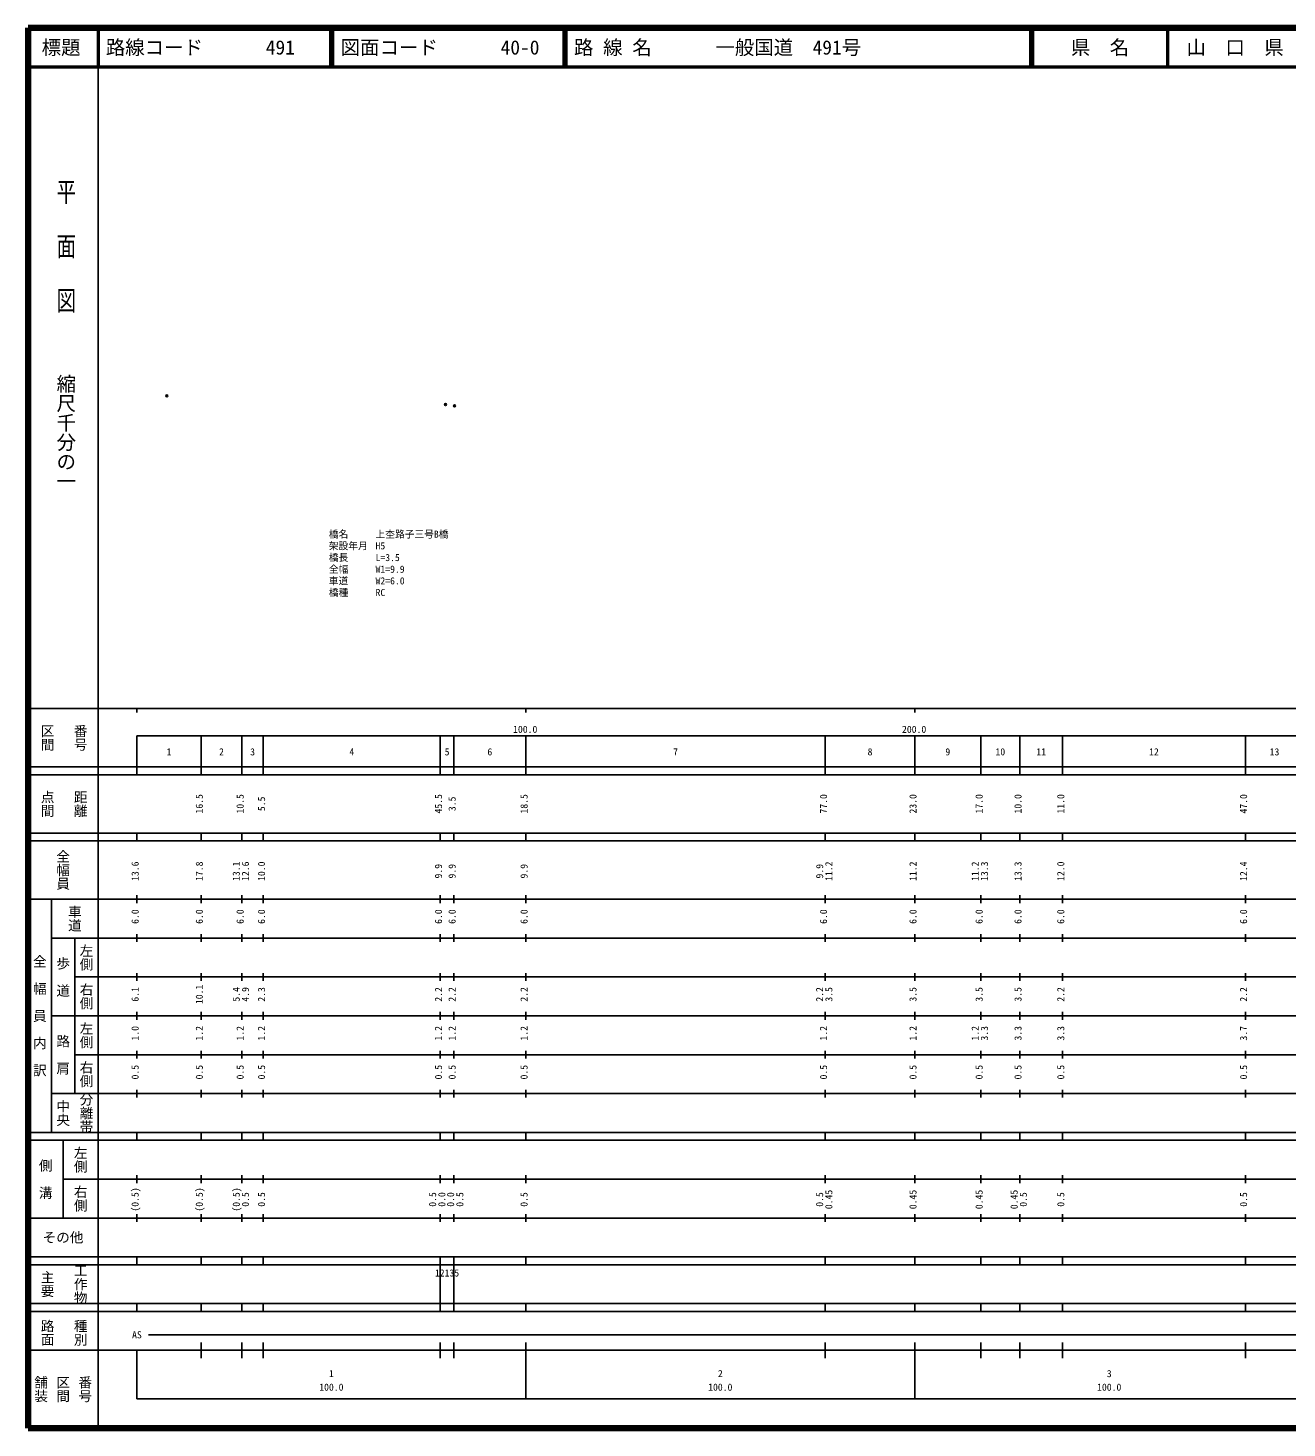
# Model space of a CAD drawing. Units: millimetres on the paper, with parts at other scales. Extents: x 40 to 680, y 20 to 380.
# Drawn here: x 40 to 363.7, y 20 to 380 of the extents above; entities that cross this region are included whole.
import ezdxf
from ezdxf.enums import TextEntityAlignment as Align

# ---------------------------------------------------------------- set-up
doc = ezdxf.new("R2010")
doc.units = ezdxf.units.MM
doc.header["$PDMODE"] = 32
doc.header["$PDSIZE"] = 0.5
doc.layers.add('M-OTRS', color=6, linetype='Continuous')
doc.layers.add('M-TTL-TXT', color=7, linetype='Continuous')
for name, color, linetype, lineweight in [('M-STR-HTXT', 7, 'Continuous', 13), ('M-TTL', 2, 'Continuous', 140), ('M-TTL-BAND', 7, 'Continuous', 25), ('M-TTL-LINE', 7, 'Continuous', 50)]:
    doc.layers.add(name, color=color, linetype=linetype, lineweight=lineweight)
doc.styles.add('@ＭＳ ゴシック', font='')
doc.styles.add('ＭＳ ゴシック', font='')
doc.styles.get('@ＭＳ ゴシック').set_extended_font_data('@MS Gothic')
doc.styles.get('ＭＳ ゴシック').set_extended_font_data('MS Gothic')

msp = doc.modelspace()

# ---------------------------------------------------------------- linework, layer by layer
at = {"layer": 'M-OTRS'}
for p in [(75.676, 285.387), (147.342, 283.159), (149.694, 282.823)]:
    msp.add_point(p, dxfattribs=at)
at = {"layer": 'M-TTL'}
for p, q in [((40, 380), (40, 20)), ((680, 380), (40, 380)), ((40, 20), (680, 20))]:
    msp.add_line(p, q, dxfattribs=at)
at = {"layer": 'M-TTL-BAND'}
for p, q in [((58, 370), (58, 20)), ((40, 205), (579, 205)), ((68, 205), (68, 204)), ((168, 205), (168, 204)), ((268, 205), (268, 204)), ((68, 198), (579, 198)), ((68, 198), (68, 188)), ((84.5, 188), (84.5, 198)), ((95, 188), (95, 198)), ((100.5, 188), (100.5, 198)), ((146, 188), (146, 198)), ((149.5, 188), (149.5, 198)), ((168, 188), (168, 198)), ((245, 188), (245, 198)), ((268, 188), (268, 198)), ((285, 188), (285, 198)), ((295, 188), (295, 198)), ((306, 188), (306, 198)), ((353, 188), (353, 198)), ((40, 190), (579, 190)), ((40, 188), (579, 188)), ((40, 173), (579, 173)), ((68, 171), (68, 173)), ((84.5, 171), (84.5, 173)), ((95, 171), (95, 173)), ((100.5, 171), (100.5, 173)), ((146, 171), (146, 173)), ((149.5, 171), (149.5, 173)), ((168, 171), (168, 173)), ((245, 171), (245, 173)), ((268, 171), (268, 173)), ((285, 171), (285, 173)), ((295, 171), (295, 173)), ((306, 171), (306, 173)), ((353, 171), (353, 173)), ((40, 171), (579, 171)), ((40, 156), (579, 156)), ((46, 96), (46, 156)), ((68, 155), (68, 157)), ((84.5, 155), (84.5, 157)), ((95, 155), (95, 157)), ((100.5, 155), (100.5, 157)), ((146, 155), (146, 157)), ((149.5, 155), (149.5, 157)), ((168, 155), (168, 157)), ((245, 155), (245, 157)), ((268, 155), (268, 157)), ((285, 155), (285, 157)), ((295, 155), (295, 157)), ((306, 155), (306, 157)), ((353, 155), (353, 157)), ((46, 146), (579, 146)), ((52, 146), (52, 106)), ((68, 145), (68, 147)), ((84.5, 145), (84.5, 147)), ((95, 145), (95, 147)), ((100.5, 145), (100.5, 147)), ((146, 145), (146, 147)), ((149.5, 145), (149.5, 147)), ((168, 145), (168, 147)), ((245, 145), (245, 147)), ((268, 145), (268, 147)), ((285, 145), (285, 147)), ((295, 145), (295, 147)), ((306, 145), (306, 147)), ((353, 145), (353, 147)), ((68, 135), (68, 137)), ((84.5, 135), (84.5, 137)), ((95, 135), (95, 137)), ((100.5, 135), (100.5, 137)), ((146, 135), (146, 137)), ((149.5, 135), (149.5, 137)), ((168, 135), (168, 137)), ((245, 135), (245, 137)), ((268, 135), (268, 137)), ((285, 135), (285, 137)), ((295, 135), (295, 137)), ((306, 135), (306, 137)), ((353, 135), (353, 137)), ((52, 136), (579, 136)), ((46, 126), (579, 126)), ((68, 125), (68, 127)), ((84.5, 125), (84.5, 127)), ((95, 125), (95, 127)), ((100.5, 125), (100.5, 127)), ((146, 125), (146, 127)), ((149.5, 125), (149.5, 127)), ((168, 125), (168, 127)), ((245, 125), (245, 127)), ((268, 125), (268, 127)), ((285, 125), (285, 127)), ((295, 125), (295, 127)), ((306, 125), (306, 127)), ((353, 125), (353, 127)), ((52, 116), (579, 116)), ((68, 115), (68, 117)), ((84.5, 115), (84.5, 117)), ((95, 115), (95, 117)), ((100.5, 115), (100.5, 117)), ((146, 115), (146, 117)), ((149.5, 115), (149.5, 117)), ((168, 115), (168, 117)), ((245, 115), (245, 117)), ((268, 115), (268, 117)), ((285, 115), (285, 117)), ((295, 115), (295, 117)), ((306, 115), (306, 117)), ((353, 115), (353, 117)), ((46, 106), (579, 106)), ((68, 105), (68, 107)), ((84.5, 105), (84.5, 107)), ((95, 105), (95, 107)), ((100.5, 105), (100.5, 107)), ((146, 105), (146, 107)), ((149.5, 105), (149.5, 107)), ((168, 105), (168, 107)), ((245, 105), (245, 107)), ((268, 105), (268, 107)), ((285, 105), (285, 107)), ((295, 105), (295, 107)), ((306, 105), (306, 107)), ((353, 105), (353, 107)), ((40, 96), (579, 96)), ((40, 94), (579, 94)), ((49, 94), (49, 74)), ((68, 94), (68, 96)), ((84.5, 94), (84.5, 96)), ((95, 94), (95, 96)), ((100.5, 94), (100.5, 96)), ((146, 94), (146, 96)), ((149.5, 94), (149.5, 96)), ((168, 94), (168, 96)), ((245, 94), (245, 96)), ((268, 94), (268, 96)), ((285, 94), (285, 96)), ((295, 94), (295, 96)), ((306, 94), (306, 96)), ((353, 94), (353, 96)), ((49, 84), (579, 84)), ((68, 83), (68, 85)), ((84.5, 83), (84.5, 85)), ((95, 83), (95, 85)), ((100.5, 83), (100.5, 85)), ((146, 83), (146, 85)), ((149.5, 83), (149.5, 85)), ((168, 83), (168, 85)), ((245, 83), (245, 85)), ((268, 83), (268, 85)), ((285, 83), (285, 85)), ((295, 83), (295, 85)), ((306, 83), (306, 85)), ((353, 83), (353, 85)), ((40, 74), (579, 74)), ((68, 73), (68, 75)), ((84.5, 73), (84.5, 75)), ((95, 73), (95, 75)), ((100.5, 73), (100.5, 75)), ((146, 73), (146, 75)), ((149.5, 73), (149.5, 75)), ((168, 73), (168, 75)), ((245, 73), (245, 75)), ((268, 73), (268, 75)), ((285, 73), (285, 75)), ((295, 73), (295, 75)), ((306, 73), (306, 75)), ((353, 73), (353, 75)), ((40, 64), (579, 64)), ((40, 62), (579, 62)), ((68, 62), (68, 64)), ((84.5, 62), (84.5, 64)), ((95, 62), (95, 64)), ((100.5, 62), (100.5, 64)), ((146, 62), (146, 64)), ((146, 52), (146, 62)), ((149.5, 62), (149.5, 64)), ((149.5, 52), (149.5, 62)), ((168, 62), (168, 64)), ((245, 62), (245, 64)), ((268, 62), (268, 64)), ((285, 62), (285, 64)), ((295, 62), (295, 64)), ((306, 62), (306, 64)), ((353, 62), (353, 64)), ((40, 52), (579, 52)), ((68, 50), (68, 52)), ((84.5, 50), (84.5, 52)), ((95, 50), (95, 52)), ((100.5, 50), (100.5, 52)), ((146, 50), (146, 52)), ((149.5, 50), (149.5, 52)), ((168, 50), (168, 52)), ((245, 50), (245, 52)), ((268, 50), (268, 52)), ((285, 50), (285, 52)), ((295, 50), (295, 52)), ((306, 50), (306, 52)), ((353, 50), (353, 52)), ((40, 50), (579, 50)), ((71, 44), (524.5, 44)), ((40, 40), (579, 40)), ((68, 40), (68, 27.5)), ((84.5, 38), (84.5, 42)), ((95, 38), (95, 42)), ((100.5, 38), (100.5, 42)), ((146, 38), (146, 42)), ((149.5, 38), (149.5, 42)), ((168, 27.5), (168, 42)), ((245, 38), (245, 42)), ((268, 27.5), (268, 42)), ((285, 38), (285, 42)), ((295, 38), (295, 42)), ((306, 38), (306, 42)), ((353, 38), (353, 42)), ((68, 27.5), (579, 27.5))]:
    msp.add_line(p, q, dxfattribs=at)
at = {"layer": 'M-TTL-LINE'}
for p, q in [((58, 380), (58, 370)), ((117.75, 380), (117.75, 370)), ((118.25, 380), (118.25, 370)), ((177.75, 380), (177.75, 370)), ((178.25, 380), (178.25, 370)), ((297.75, 380), (297.75, 370)), ((298.25, 380), (298.25, 370)), ((333, 380), (333, 370)), ((40, 370), (680, 370))]:
    msp.add_line(p, q, dxfattribs=at)

# ---------------------------------------------------------------- texts
at = {"layer": 'M-STR-HTXT', "style": 'ＭＳ ゴシック'}
for s, p in [('橋名', (117.36, 248.372)), ('上杢路子三号B橋', (129.36, 248.372)), ('橋長', (117.36, 242.372)), ('架設年月', (117.36, 245.372)), ('H5', (129.36, 245.372)), ('全幅', (117.36, 239.372)), ('W1=9.9', (129.36, 239.372)), ('L=3.5', (129.36, 242.372)), ('車道', (117.36, 236.372)), ('W2=6.0', (129.36, 236.372)), ('橋種', (117.36, 233.372)), ('RC', (129.36, 233.372))]:
    msp.add_text(s, height=1.833, dxfattribs=at).set_placement(p, align=Align.BOTTOM_LEFT)
at = {"layer": 'M-TTL-BAND', "style": '@ＭＳ ゴシック', "width": 1.4}
msp.add_text('平  面  図', height=3.666, rotation=270, dxfattribs=at).set_placement((49.777, 306.475), align=Align.MIDDLE_RIGHT)
at = {"layer": 'M-TTL-BAND', "style": '@ＭＳ ゴシック'}
msp.add_text('縮尺千分の一', height=3.666, rotation=270, dxfattribs=at).set_placement((49.777, 261.03), align=Align.MIDDLE_RIGHT)
for s, p in [('区間', (45, 197.5)), ('番号', (53.5, 197.5)), ('点間', (45, 180.5)), ('距離', (53.5, 180.5)), ('全幅員', (49, 163.5)), ('車道', (52, 151)), ('左側', (55, 141)), ('全\u3000幅\u3000員\u3000内\u3000訳', (43, 126)), ('歩\u3000道', (49, 136)), ('右側', (55, 131)), ('左側', (55, 121)), ('路\u3000肩', (49, 116)), ('右側', (55, 111)), ('分離帯', (55, 101)), ('中央', (49, 101)), ('左側', (53.5, 89)), ('側\u3000溝', (44.5, 84)), ('右側', (53.5, 79)), ('工作物', (53.5, 57)), ('主要', (45, 57)), ('路面', (45, 44.5)), ('種別', (53.5, 44.5)), ('舗装', (43.333, 30)), ('区間', (49, 30)), ('番号', (54.667, 30))]:
    msp.add_text(s, height=2.566, rotation=270, dxfattribs=at).set_placement(p, align=Align.MIDDLE_CENTER)
at = {"layer": 'M-TTL-BAND', "style": 'ＭＳ ゴシック'}
for s, p in [('100.0', (167.844, 198.195)), ('200.0', (267.844, 198.195)), ('1', (76.25, 192.405)), ('2', (89.75, 192.405)), ('3', (97.75, 192.405)), ('4', (123.25, 192.405)), ('5', (147.75, 192.405)), ('6', (158.75, 192.405)), ('7', (206.5, 192.405)), ('8', (256.5, 192.405)), ('9', (276.5, 192.405)), ('10', (290, 192.405)), ('11', (300.5, 192.405)), ('12', (329.5, 192.405)), ('13', (360.5, 192.405)), ('AS', (68, 42.5)), ('1', (118, 32.523)), ('2', (218, 32.523)), ('3', (318, 32.523)), ('100.0', (118, 29.033)), ('100.0', (218, 29.033)), ('100.0', (318, 29.033))]:
    msp.add_text(s, height=1.833, dxfattribs=at).set_placement(p, align=Align.BOTTOM_CENTER)
for s, p in [('16.5', (85.5, 180.5)), ('10.5', (96, 180.5)), ('5.5', (101.5, 180.5)), ('45.5', (147, 180.5)), ('3.5', (150.5, 180.5)), ('18.5', (169, 180.5)), ('77.0', (246, 180.5)), ('23.0', (269, 180.5)), ('17.0', (286, 180.5)), ('10.0', (296, 180.5)), ('11.0', (307, 180.5)), ('47.0', (354, 180.5)), ('13.6', (69, 163.174)), ('17.8', (85.5, 163.174)), ('13.1', (95, 163.174)), ('12.6', (97.37, 163.174)), ('10.0', (101.5, 163.174)), ('9.9', (147, 163.174)), ('9.9', (150.5, 163.174)), ('9.9', (169, 163.174)), ('9.9', (245, 163.174)), ('11.2', (247.37, 163.174)), ('11.2', (269, 163.174)), ('11.2', (285, 163.174)), ('13.3', (287.37, 163.174)), ('13.3', (296, 163.174)), ('12.0', (307, 163.174)), ('12.4', (354, 163.174)), ('6.0', (69, 151.5)), ('6.0', (85.5, 151.5)), ('6.0', (96, 151.5)), ('6.0', (101.5, 151.5)), ('6.0', (147, 151.5)), ('6.0', (150.5, 151.5)), ('6.0', (169, 151.5)), ('6.0', (246, 151.5)), ('6.0', (269, 151.5)), ('6.0', (286, 151.5)), ('6.0', (296, 151.5)), ('6.0', (307, 151.5)), ('6.0', (354, 151.5)), ('6.1', (69, 131.5)), ('10.1', (85.5, 131.5)), ('5.4', (95, 131.5)), ('4.9', (97.37, 131.5)), ('2.3', (101.5, 131.5)), ('2.2', (147, 131.5)), ('2.2', (150.5, 131.5)), ('2.2', (169, 131.5)), ('2.2', (245, 131.5)), ('3.5', (247.37, 131.5)), ('3.5', (269, 131.5)), ('3.5', (286, 131.5)), ('3.5', (296, 131.5)), ('2.2', (307, 131.5)), ('2.2', (354, 131.5)), ('1.0', (69, 121.5)), ('1.2', (85.5, 121.5)), ('1.2', (96, 121.5)), ('1.2', (101.5, 121.5)), ('1.2', (147, 121.5)), ('1.2', (150.5, 121.5)), ('1.2', (169, 121.5)), ('1.2', (246, 121.5)), ('1.2', (269, 121.5)), ('1.2', (285, 121.5)), ('3.3', (287.37, 121.5)), ('3.3', (296, 121.5)), ('3.3', (307, 121.5)), ('3.7', (354, 121.5)), ('0.5', (69, 111.5)), ('0.5', (85.5, 111.5)), ('0.5', (96, 111.5)), ('0.5', (101.5, 111.5)), ('0.5', (147, 111.5)), ('0.5', (150.5, 111.5)), ('0.5', (169, 111.5)), ('0.5', (246, 111.5)), ('0.5', (269, 111.5)), ('0.5', (286, 111.5)), ('0.5', (296, 111.5)), ('0.5', (307, 111.5)), ('0.5', (354, 111.5)), ('(0.5)', (69, 78.764)), ('(0.5)', (85.5, 78.764)), ('(0.5)', (95, 78.764)), ('0.5', (97.37, 78.764)), ('0.5', (101.5, 78.764)), ('0.5', (145.491, 78.764)), ('0.0', (147.861, 78.764)), ('0.0', (150.122, 78.764)), ('0.5', (152.492, 78.764)), ('0.5', (169, 78.764)), ('0.5', (245, 78.764)), ('0.45', (247.37, 78.764)), ('0.45', (269, 78.764)), ('0.45', (286, 78.764)), ('0.45', (295, 78.764)), ('0.5', (297.37, 78.764)), ('0.5', (307, 78.764)), ('0.5', (354, 78.764))]:
    msp.add_text(s, height=1.833, rotation=90, dxfattribs=at).set_placement(p, align=Align.BOTTOM_CENTER)
msp.add_text('その他', height=2.566, dxfattribs=at).set_placement((49, 69), align=Align.MIDDLE_CENTER)
msp.add_text('12135', height=1.833, dxfattribs=at).set_placement((144.625, 58.405), align=Align.BOTTOM_LEFT)
at = {"layer": 'M-TTL-TXT', "style": 'ＭＳ ゴシック'}
for s, p in [('標題', (48.5, 375)), ('県\u3000名', (315.625, 375)), ('山\u3000口\u3000県', (350.375, 375))]:
    msp.add_text(s, height=3.666, dxfattribs=at).set_placement(p, align=Align.MIDDLE_CENTER)
for s, p in [('路線コード', (60, 375)), ('491', (101.142, 375)), ('図面コード', (120.38, 375)), ('40-0', (161.521, 375)), ('路 線 名', (180.38, 375)), ('一般国道\u3000491号', (216.734, 375))]:
    msp.add_text(s, height=3.666, dxfattribs=at).set_placement(p, align=Align.MIDDLE_LEFT)

doc.saveas('drawing.dxf')
